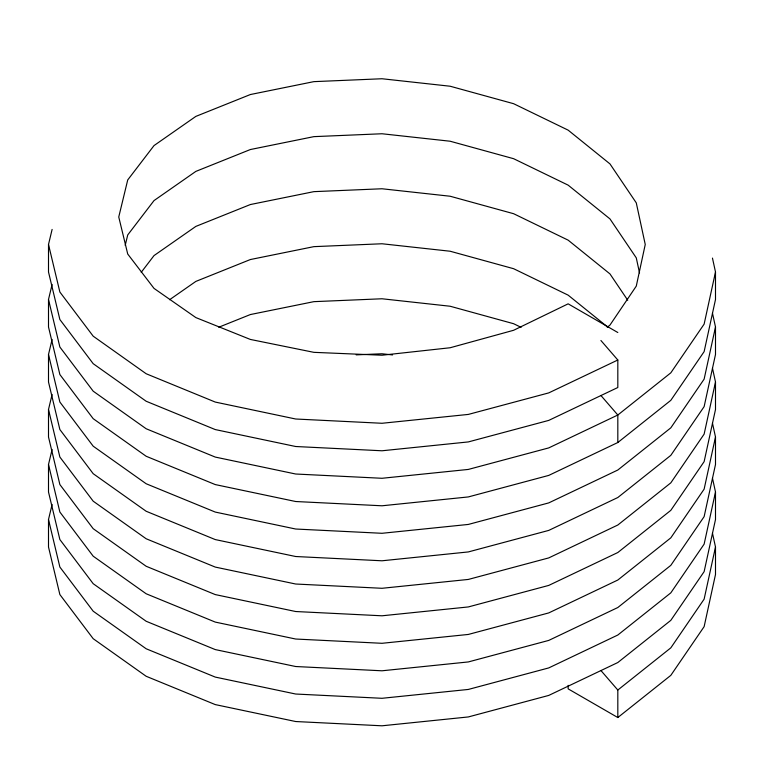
<?xml version="1.0" encoding="UTF-8"?>
<svg xmlns="http://www.w3.org/2000/svg" width="764" height="764" viewBox="0 0 764 764"><rect width="100%" height="100%" fill="white"/><g stroke="black" fill="none" stroke-linecap="round" stroke-linejoin="round"><path stroke-width="1.15" d="M712.459 258.089L715.496 271.994L704.131 324.117L670.811 372.842L617.818 415.014L548.743 447.905L468.313 469.43L382 478.283L295.687 474.014L215.257 457.073L146.182 428.766L93.189 391.178L59.869 347.037L48.504 299.498L52.114 284.418M712.459 313.097L715.496 326.992L704.131 379.125L670.811 427.85L617.818 470.022L548.743 502.903L468.313 524.438L382 533.291L295.687 529.022L215.257 512.071L146.182 483.765L93.189 446.186L59.869 402.036L48.504 354.496L52.114 339.426M712.459 368.105L715.496 382L704.131 434.124L670.811 482.858L617.818 525.021L548.743 557.911L468.313 579.437L382 588.29L295.687 584.021L215.257 567.079L146.182 538.773L93.189 501.184L59.869 457.044L48.504 409.504L52.114 394.425M712.459 423.103L715.496 437.008L704.131 489.132L670.811 537.856L617.818 580.029L548.743 612.919L468.313 634.445L382 643.298L295.687 639.029L215.257 622.087L146.182 593.781L93.189 556.192L59.869 512.042L48.504 464.502L52.114 449.433M712.459 478.111L715.496 492.006L704.131 544.13L670.811 592.864L617.818 635.027L548.743 667.917L468.313 689.443L382 698.296L295.687 694.027L215.257 677.085L146.182 648.779L93.189 611.2L59.869 567.05L48.504 519.51L52.114 504.431M712.459 533.11L715.496 547.014L704.131 599.138L670.811 647.862L617.818 690.035L617.818 717.539L568.149 688.861L568.149 685.346M600.915 340.496L617.818 360.006L617.818 387.51L548.743 420.401L468.313 441.926L382 450.779L295.687 446.51L215.257 429.569L146.182 401.262L93.189 363.683L59.869 319.533L48.504 271.994L48.504 244.49L52.114 229.42M125.2 245.368L127.722 234.949L154.022 200.579L195.851 171.394L250.372 149.534L313.87 136.641L382 133.757L450.13 141.225L513.628 158.702L568.149 185.146L609.978 218.915L636.278 257.869L639.516 272.901M141.225 272.309L154.022 255.587L195.851 226.402L250.372 204.542L313.87 191.649L382 188.765L450.13 196.233L513.628 213.71L568.149 240.154L609.978 273.923L627.731 300.214M607.256 327.269L609.978 325.063L636.278 286.118L645.246 244.49L636.278 202.861L609.978 163.916L568.149 130.147L513.628 103.703L450.13 86.227L382 78.749L313.87 81.643L250.372 94.535L195.851 116.395L154.022 145.58L127.722 179.941L118.754 216.986L127.722 254.03L154.022 288.4L195.851 317.585L250.372 339.445L313.87 352.338L382 355.222L450.13 347.754L513.628 330.277L568.149 303.833L617.818 332.512M48.504 299.498L48.504 326.992L59.869 374.541L93.189 418.682L146.182 456.27L215.257 484.577L295.687 501.518L382 505.787L468.313 496.934L548.743 475.409L617.818 442.518L670.811 400.346L704.131 351.621L715.496 299.498L715.496 271.994M617.818 717.539L670.811 675.366L704.131 626.642L715.496 574.509L715.496 547.014M169.589 299.727L195.851 281.41L250.372 259.54L313.87 246.648L382 243.764L450.13 251.232L513.628 268.708L568.149 295.152L608.163 327.46M617.818 360.006L548.743 392.897L468.313 414.422L382 423.275L295.687 419.006L215.257 402.065L146.182 373.758L93.189 336.179L59.869 292.029L48.504 244.49M218.752 327.231L250.372 314.548L313.87 301.656L382 298.772L450.13 306.24L513.628 323.716L521.105 327.345M356.158 354.868L382 353.77L392.572 354.935M600.915 395.494L617.818 415.014L617.818 442.518M600.915 670.515L617.818 690.035M715.496 326.992L715.496 354.496L704.131 406.62L670.811 455.354L617.818 497.517L548.743 530.407L468.313 551.933L382 560.786L295.687 556.517L215.257 539.575L146.182 511.269L93.189 473.69L59.869 429.54L48.504 382L48.504 354.496M715.496 382L715.496 409.504L704.131 461.628L670.811 510.352L617.818 552.525L548.743 585.415L468.313 606.941L382 615.794L295.687 611.525L215.257 594.583L146.182 566.277L93.189 528.688L59.869 484.548L48.504 437.008L48.504 409.504M715.496 437.008L715.496 464.502L704.131 516.626L670.811 565.36L617.818 607.523L548.743 640.413L468.313 661.939L382 670.792L295.687 666.523L215.257 649.581L146.182 621.275L93.189 583.696L59.869 539.546L48.504 492.006L48.504 464.502M715.496 492.006L715.496 519.51L704.131 571.634L670.811 620.358L617.818 662.531L548.743 695.421L468.313 716.947L382 725.8L295.687 721.531L215.257 704.589L146.182 676.283L93.189 638.694L59.869 594.554L48.504 547.014L48.504 519.51"/></g></svg>
